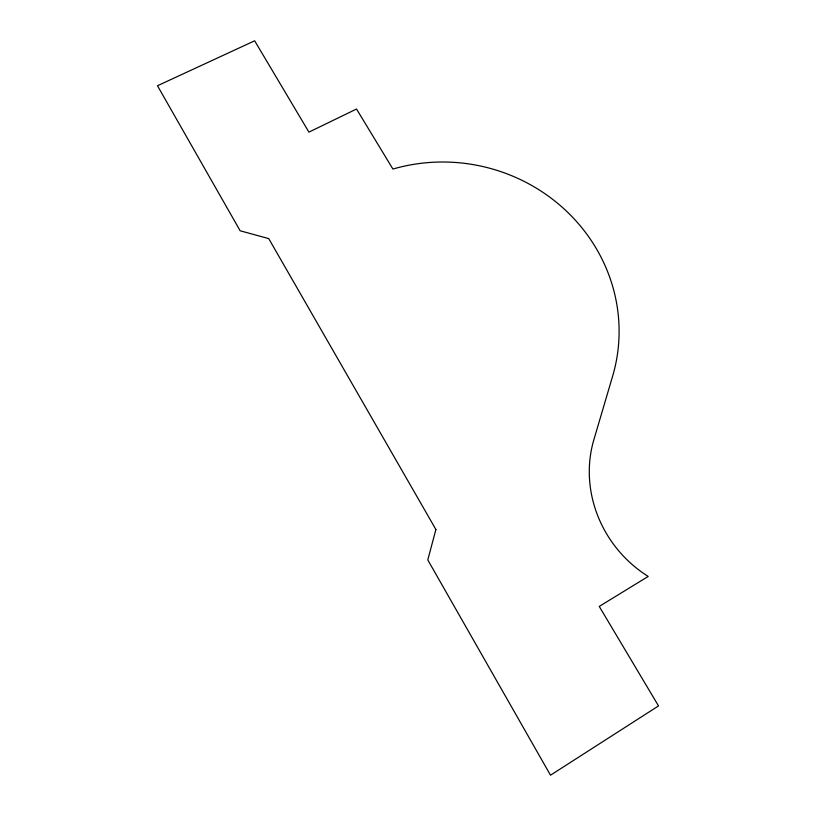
<?xml version="1.0" encoding="UTF-8"?>
<svg xmlns="http://www.w3.org/2000/svg" width="816" height="816" viewBox="0 0 816 816"><rect width="100%" height="100%" fill="white"/><g stroke="black" fill="none" stroke-linecap="round" stroke-linejoin="round"><path stroke-width="1.22" d="M435.897 529.513L427.788 559.929L550.504 775.2L658.522 705.922L599.25 606.431L648.2 576.433A118.646 110.803 49.3 0 1 593.854 439.763L612.632 376.145A173.267 165.393 13.5 0 0 566.059 210.752A173.267 165.393 13.5 0 0 392.914 169.055L356.521 109.028L308.927 132.131L254.653 40.8L157.478 85.741L240.149 230.775L268.739 238.619L435.897 529.513"/></g></svg>
